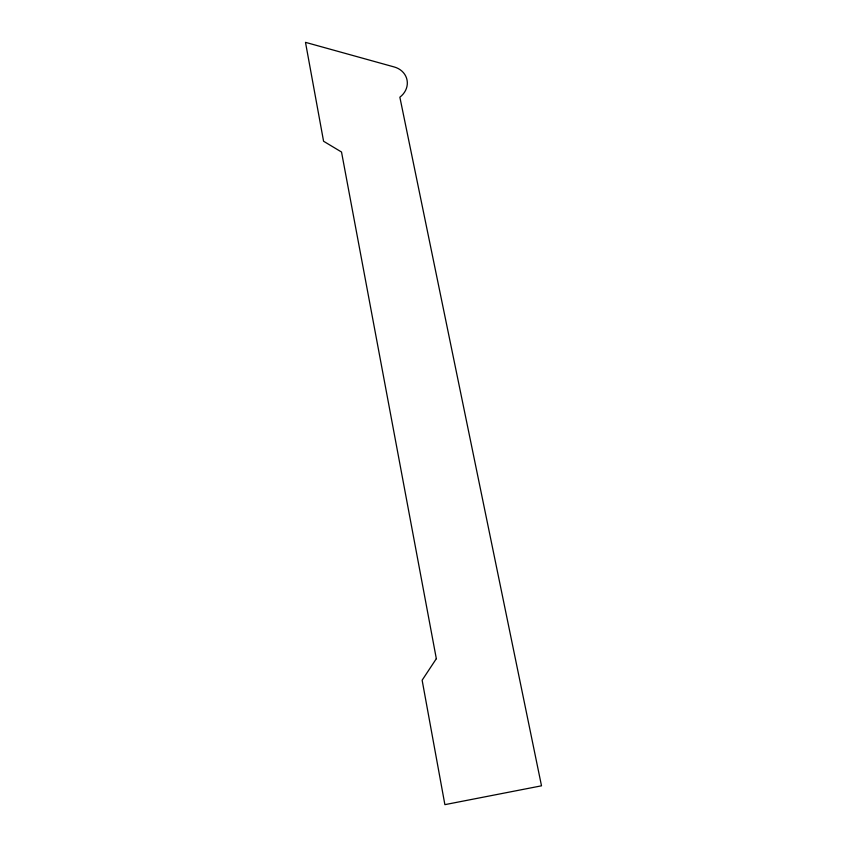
<?xml version="1.0" encoding="UTF-8"?>
<svg xmlns="http://www.w3.org/2000/svg" width="847" height="847" viewBox="0 0 847 847"><rect width="100%" height="100%" fill="white"/><g stroke="black" fill="none" stroke-linecap="round" stroke-linejoin="round"><path stroke-width="1.27" d="M436.332 658.701L422.134 680.205L444.887 804.65L541.508 785.815L399.858 97.183A19.767 17.554 -11.7 0 0 407.068 80.179A19.767 17.554 -11.7 0 0 394.257 66.977L305.492 42.35L323.575 141.248L341.521 152.026L436.332 658.701"/></g></svg>
